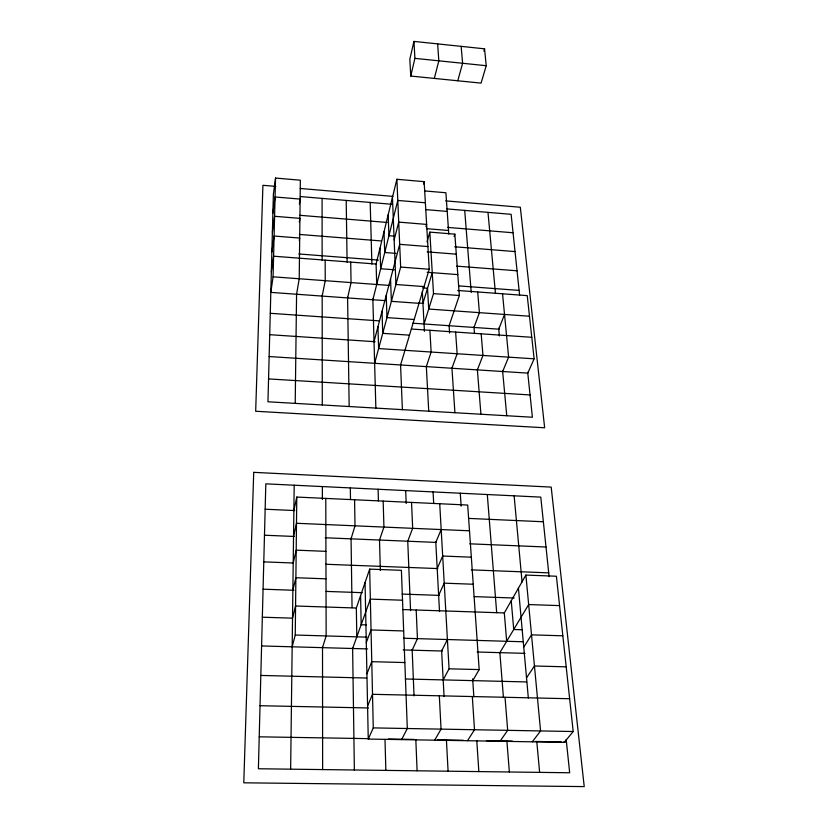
<?xml version="1.0" encoding="UTF-8"?>
<svg xmlns="http://www.w3.org/2000/svg" width="828" height="828" viewBox="0 0 828 828"><rect width="100%" height="100%" fill="white"/><g stroke="black" fill="none" stroke-linecap="round" stroke-linejoin="round"><path stroke-width="1.24" d="M292.17 646.803L295.244 635.024L296.786 497.059L467.696 505.049L479.184 669.593L472.778 680.626M290.638 769.171L294.188 485.208M295.213 403.381L296.579 294.075M385.434 300.647L270.818 292.387L273.074 276.821L275.548 178.061L300.336 180.204L299.229 278.757L296.579 294.24M275.548 178.061L273.375 194.29L267.961 401.787L532.404 417.24L527.684 372.289M272.888 213.096L275.082 196.981L300.129 199.082L299.343 204.009M272.381 232.285L274.596 216.294L299.912 218.364L299.312 222.028M271.874 251.898L274.099 236.032L299.684 238.06L299.291 240.482M271.356 271.926L273.592 256.204L376.098 264.049L396.881 179.272L424.143 181.653L429.235 269.255L400.566 364.962M322.175 296.082L325.228 280.671L325.166 260.147M293.878 510.514L296.786 497.059M293.547 536.44L296.496 523.275L469.497 530.8M347.605 297.914L351.051 282.586L350.71 262.103M413.948 41.4L409.839 59.15L410.75 76.052L481.068 83.121L486.233 65.702L484.556 48.821L413.948 41.4L414.911 58.364L410.75 76.052M293.215 562.999L296.196 550.154L325.921 551.345M292.874 590.24L295.886 577.727L325.994 578.824M292.522 618.164L295.565 606.003L356.34 608.021L369.671 569.115L401.404 570.326L407.304 728.516L401.611 739.621M372.879 299.736L397.792 200.438L425.375 202.777M434.327 78.422L438.83 60.827L437.629 43.884M394.149 239.892L398.723 222.111L426.627 224.409L425.954 226.758M374.028 341.654L399.676 244.322L427.921 246.558M374.629 363.306L400.649 267.071L396.881 179.272M423.501 184.044L424.143 181.653M457.77 80.782L462.604 63.28L461.155 46.358M427.01 241.879L429.835 232.119L454.841 234.148L459.333 295.513L449.107 325.714M483.873 51.15L484.556 48.821M351.051 538.842L355.005 525.821L354.581 499.76M422.942 303.348L432.247 272.671M322.516 647.662L326.149 635.945L325.787 498.415M424.05 323.976L433.499 293.619L429.835 232.119M454.075 236.58L454.841 234.148M426.337 366.618L431.129 352.024L429.908 330.3M379.503 540.032L383.933 527.074L383.167 501.095M451.943 368.253L457.139 353.742L455.617 332.059M352.624 648.51L370.344 599.12L402.522 600.217M474.009 327.443L479.412 312.663L477.694 291.953M366.276 642.6L371.047 629.963L403.671 630.957M407.749 541.222L412.665 528.326L411.547 502.42M477.383 369.888L482.962 355.45L481.171 333.819M498.756 329.161L504.531 314.454M366.918 673.857L371.762 661.675L404.84 662.555M502.658 371.503L508.62 357.137L502.544 293.795M435.787 542.392L441.179 529.568M367.58 706.005L372.507 694.309L569.643 698.728M437.194 568.557L442.68 556.033L471.339 557.192M457.687 290.473L527.239 295.627L534.122 358.824L527.778 373.117L269.141 356.547M506.674 641.286L504.314 612.937L525.884 575.067L556.395 576.236L573.193 731.528L564.303 742.354L368.253 739.062L373.273 727.895L369.671 569.115M412.178 650.177L417.436 638.647L416.194 610.008M438.633 595.363L444.212 583.171L473.223 584.237M441.624 651.005L447.41 639.526M443.177 679.902L449.066 668.817L439.72 503.745M434.69 740.18L441.045 729.126L439.326 695.81M499.864 652.65L528.657 604.554L559.573 605.62M523.751 647.144L531.514 634.859L562.833 635.811M467.499 740.729L474.506 729.737L472.312 696.545M526.525 677.842L534.453 665.991L566.197 666.83M500.029 741.277L507.678 730.337L505.028 697.279M532.3 741.816L540.57 730.938L525.884 575.067M259.226 736.816L368.946 738.659M388.311 738.99L414.124 739.425M437.36 739.808L463.183 740.242M486.419 740.636L512.232 741.07M535.468 741.464L561.28 741.898M563.868 741.94L566.445 741.981M373.273 727.895L573.193 731.528M260.033 705.715L368.439 707.961M260.82 675.441L366.649 678.029M405.368 678.981L526.68 681.941M449.066 668.817L479.184 669.593M261.596 645.943L367.57 648.924M403.153 649.928L442.349 651.025M477.166 652.009L524.973 653.354M295.244 635.024L366.949 637.146M403.598 638.233L523.234 641.772M262.341 617.202L292.056 618.143M366.318 624.912L361.153 624.747L360.615 595.539M522.427 629.766L513.722 629.497L511.238 600.776M402.532 609.553L504.314 612.937M263.076 589.184L293.981 590.271M326.17 591.409L362.219 592.672M402.129 594.08L439.471 595.394M474.237 596.615L514.157 598.013M263.79 561.87L293.443 563.009M325.673 564.251L437.836 568.577M471.36 569.871L548.716 572.852M264.484 535.219L294.188 536.461M325.176 537.765L436.242 542.412M469.818 543.82L546.004 547.008M265.157 509.22L294.789 510.555M468.658 518.4L543.365 521.764M268.562 378.913L530.065 394.935M269.711 334.688L375.125 341.726M534.122 358.824L378.613 348.567L377.961 326.729M411.412 329.026L531.773 337.296M409.498 335.154L382.733 333.342L382.019 311.318M414.186 319.504L386.986 317.61L386.221 295.399M270.27 313.305L379.462 320.881M412.872 323.199L498.942 329.182M418.482 303.027L423.615 303.39M419.03 303.327L391.385 301.33L390.547 278.943M529.485 316.234L428.697 309.041L427.527 288.248L422.456 287.875M273.074 276.821L389.45 285.432M433.499 293.619L459.333 295.513M458.774 285.898L519.104 290.4M424.039 286.581L395.939 284.501L392.451 197.343M298.836 253.968L378.417 260.106M456.714 266.14L517.045 270.787M400.649 267.071L429.235 269.255M394.211 269.773L380.652 268.748L379.99 248.162M427.103 272.277L457.801 274.606M427.217 251.878L456.3 254.155M395.991 253.378L384.73 252.499L384.006 231.768M394.024 236.125L388.943 235.721L388.166 214.835M299.343 234.427L381.511 240.969M454.696 246.785L515.037 251.577M299.86 215.301L387.193 222.453M447.555 227.4L513.06 232.761M426.71 228.694L448.528 230.474M425.602 209.608L447.192 211.419M275.796 186.393L262.921 185.296L255.676 411.257L544.648 427.776L520.315 207.238L445.671 200.873M300.243 188.473L392.907 196.381M300.367 196.567L391.613 204.257M446.872 208.904L511.124 214.317L519.611 295.234M424.516 190.916L445.899 192.758L448.786 234.127M414.911 58.364L486.233 65.702M549.109 576.598L540.777 497.11L265.819 483.842L258.388 768.757L569.674 772.762L566.176 739.425M487.982 212.372L495.465 293.464M498.673 328.209L499.377 335.94M502.586 370.685L506.746 415.739M514.126 495.817L522.075 582.001M536.782 741.505L539.628 772.369M518.421 588.17L528.347 698.035M464.705 210.416L471.225 292.45M473.978 327.06L474.496 333.467M477.342 369.36L480.913 414.228M487.299 494.523L496.686 612.699M499.853 652.526L503.434 697.486M506.902 741.153L509.355 771.986M449.086 325.352L449.604 333.053M451.912 367.746L454.914 412.706M460.275 493.229L461.134 506.115M472.653 678.805L473.854 696.845M476.783 740.656L478.843 771.592M422.301 291.435L424.443 331.355M426.316 366.111L428.738 411.185M433.075 491.915L433.696 503.496M435.776 542.102L439.513 611.602M441.583 650.218L444.077 696.545M446.427 740.304L448.093 771.199M400.545 364.475L402.387 409.643M405.689 490.59L406.206 503.507M407.738 540.953L410.574 610.681M412.147 649.421L414.041 695.903M415.832 739.808L417.095 770.796M376.098 264.049L376.699 284.48M370.188 202.446L371.896 264.142M372.848 298.846L375.86 408.09M378.106 489.265L378.427 500.868M379.493 539.556L380.342 570.502M384.999 739.445L385.858 770.392M365.055 582.581L368.253 739.062M356.34 608.021L356.806 636.846M346.207 200.428L347.098 262.259M347.594 297.035L349.157 406.527M350.327 487.92L350.492 499.512M351.051 538.148L352.045 607.7M352.614 647.631L354.363 769.988M322.082 198.399L322.133 260.365M322.175 295.223L322.278 404.964M322.361 486.574L322.371 499.491M322.516 646.813L322.63 769.574M253.72 472.343L243.774 782.812L584.226 786.6L551.189 487.092L253.72 472.343"/></g></svg>
